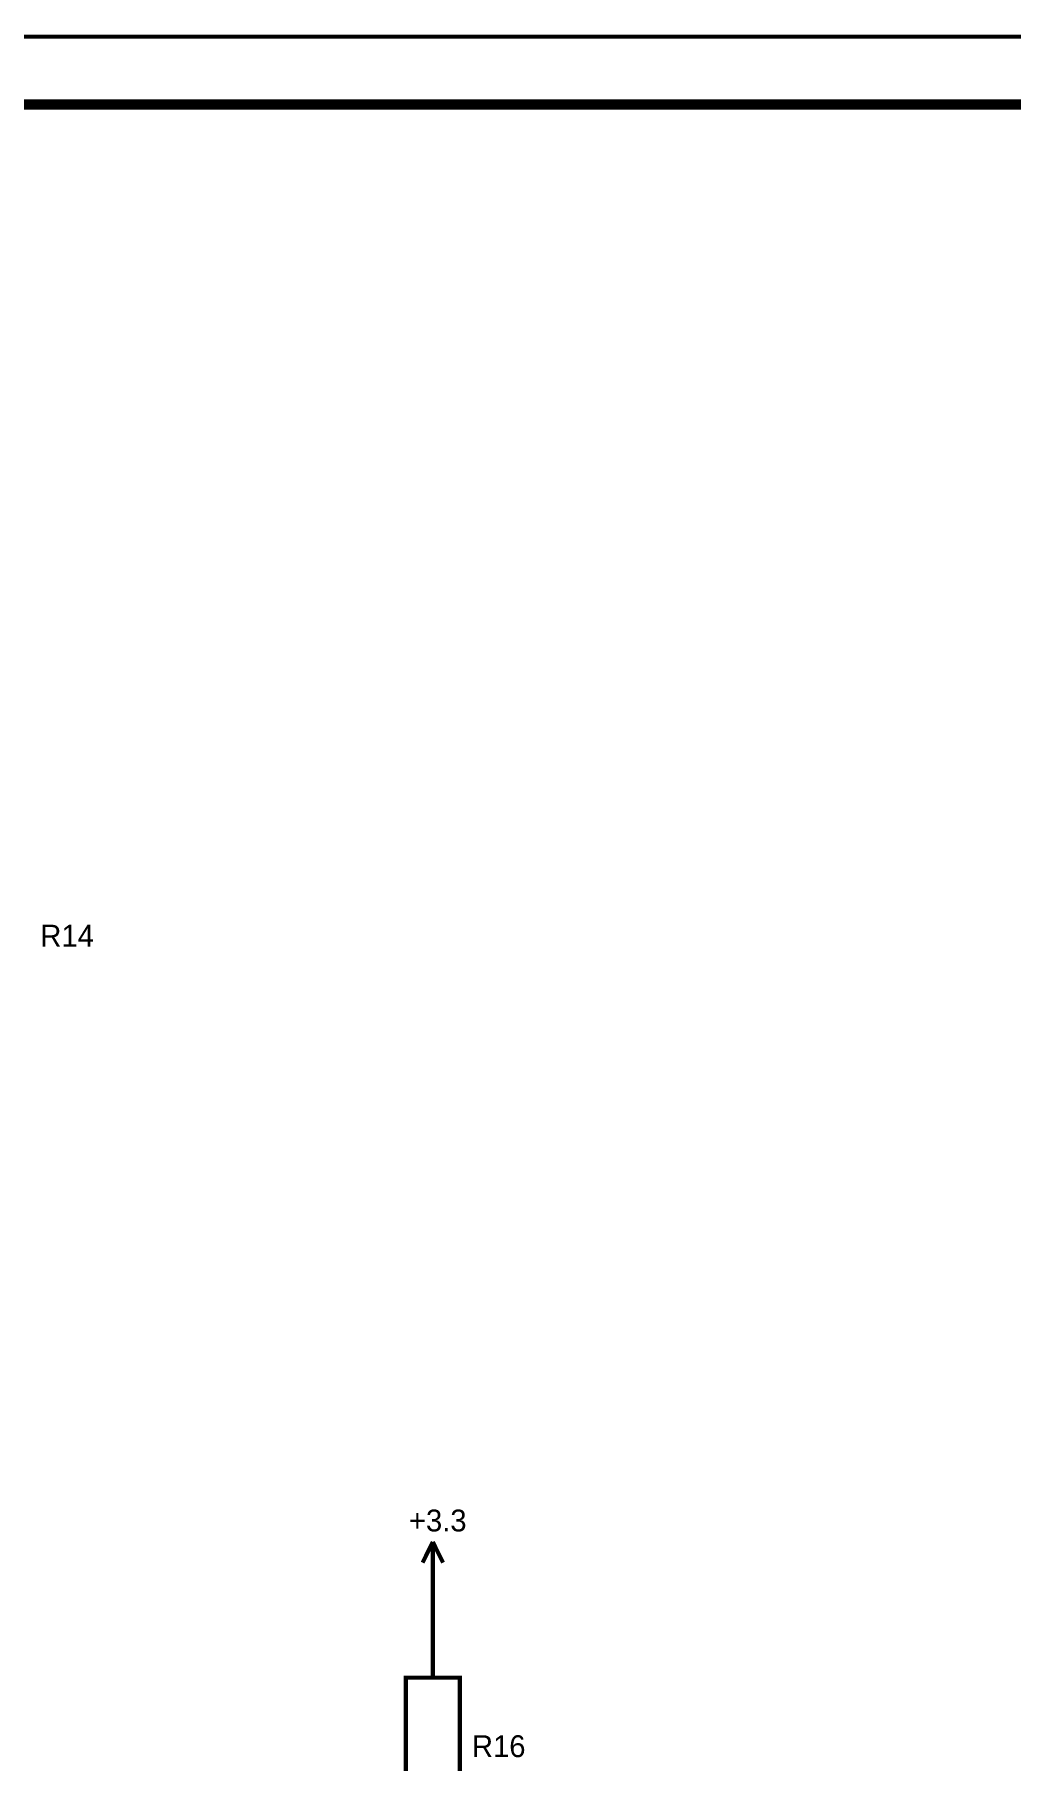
# Model space of a CAD drawing. Header units: millimetres. Extents: x 0 to 841, y 0 to 594.
# Drawn here: x 650.5 to 722.8, y 466.4 to 594.1 of the extents above; entities that cross this region are included whole.
import ezdxf

# ---------------------------------------------------------------- set-up
doc = ezdxf.new("R2010")
doc.units = ezdxf.units.MM
doc.layers.add('Sheet', color=255, linetype='Continuous')

msp = doc.modelspace()

# ---------------------------------------------------------------- linework, layer by layer
at = {"layer": 'Sheet'}
for points, const_width in [([(0.04, 594), (841, 594)], 0.3), ([(20.03, 588.97), (836.01, 588.97)], 0.749), ([(680, 482.54), (679.24, 481.01)], 0.3), ([(680, 482.54), (680.76, 481.01)], 0.3), ([(680, 480), (680, 482.54)], 0.3), ([(680, 474.99), (680, 480)], 0.3), ([(680, 472.5), (680, 474.99)], 0.3)]:
    msp.add_lwpolyline(points, dxfattribs=dict(at, const_width=const_width))
for points, const_width in [([(0.04, 594), (0.04, 0), (841, 0), (841, 594), (0.04, 594), (0.04, 594)], 0.0991), ([(0.04, 594), (0.04, 0), (841, 0), (841, 594), (0.04, 594), (0.04, 594)], 0.0991), ([(678, 472.5), (682, 472.5), (682, 462.48), (678, 462.48), (678, 472.5)], 0.3)]:
    msp.add_lwpolyline(points, close=True, dxfattribs=dict(at, const_width=const_width))

# ---------------------------------------------------------------- texts
for s, p in [('R14', (650.92, 526.62)), ('+3.3', (678.23, 483.32)), ('R16', (682.9, 466.61))]:
    msp.add_text(s, height=1.617, dxfattribs=at).set_placement(p)

doc.saveas('drawing.dxf')
